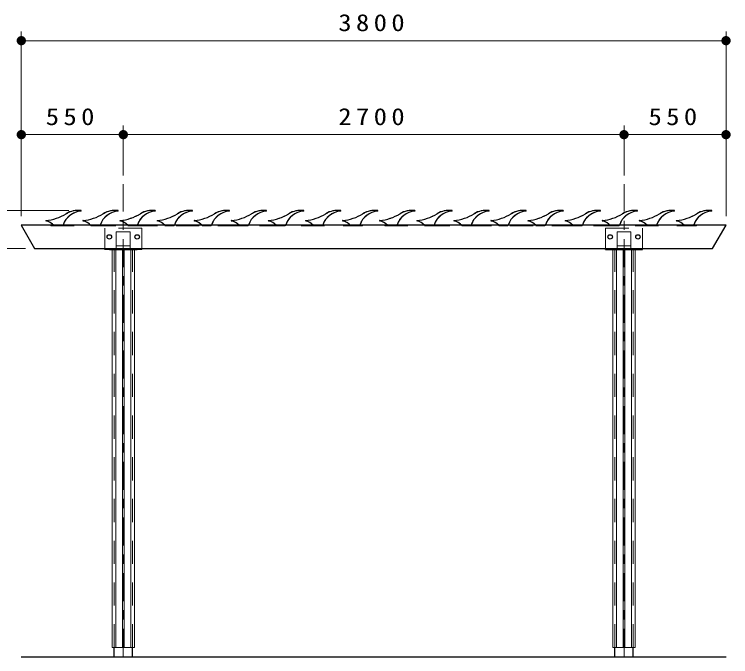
# Model space of a CAD drawing. Units: millimetres on the paper, with parts at other scales. Extents: x -385 to 0, y -10 to 267.
# Drawn here: x -309.9 to -232.7, y 66.4 to 135.7 of the extents above; entities that cross this region are included whole.
import ezdxf

# ---------------------------------------------------------------- set-up
doc = ezdxf.new("R2010")
doc.units = ezdxf.units.MM
doc.linetypes.add('USER1', pattern=[4.5, 2.5, -2])
doc.linetypes.add('USER2', pattern=[6, 3, -1, 1, -1])
doc.layers.add('LY_1', color=7, linetype='Continuous', lineweight=25)
doc.styles.add('ＭＳ ゴシック', font='')
doc.styles.get('ＭＳ ゴシック').set_extended_font_data('MS Gothic')

# ---------------------------------------------------------------- blocks, each defined once
blk = doc.blocks.new('filled_dot')
at = {"color": 0, "linetype": 'Continuous', "lineweight": -2, "const_width": 1.25}
blk.add_lwpolyline([(-0.625, 0, 1), (0.625, 0, 1)], format="xyb", close=True, dxfattribs=at)

msp = doc.modelspace()

# ---------------------------------------------------------------- linework, layer by layer
at = {"layer": 'LY_1', "lineweight": 13}
for p, q in [((-309.177, 113.921), (-309.177, 133.824)), ((-233.177, 113.921), (-233.177, 133.824)), ((-309.177, 132.824), (-233.177, 132.824)), ((-298.177, 118.308), (-298.177, 123.693)), ((-244.177, 118.308), (-244.177, 123.693)), ((-309.177, 122.693), (-298.177, 122.693)), ((-298.177, 122.693), (-244.177, 122.693)), ((-244.177, 122.693), (-233.177, 122.693)), ((-304.061, 114.521), (-328.586, 114.521)), ((-308.734, 110.421), (-318.586, 110.421)), ((-299.375, 67.421), (-299.375, 110.301)), ((-298.975, 67.421), (-298.975, 110.301)), ((-298.275, 67.421), (-298.275, 110.301)), ((-298.075, 67.421), (-298.075, 110.301)), ((-297.375, 67.421), (-297.375, 110.301)), ((-296.979, 67.421), (-296.979, 110.301)), ((-245.375, 67.421), (-245.375, 110.301)), ((-244.975, 67.421), (-244.975, 110.301)), ((-244.275, 67.421), (-244.275, 110.301)), ((-244.075, 67.421), (-244.075, 110.301)), ((-243.375, 67.421), (-243.375, 110.301)), ((-242.979, 67.421), (-242.979, 110.301)), ((-296.979, 67.421), (-299.375, 67.421)), ((-242.979, 67.421), (-245.375, 67.421))]:
    msp.add_line(p, q, dxfattribs=at)
at = {"layer": 'LY_1', "color": 2, "linetype": 'USER2', "lineweight": 13}
for p, q in [((-298.177, 66.421), (-298.177, 117.369)), ((-244.177, 66.421), (-244.177, 117.369))]:
    msp.add_line(p, q, dxfattribs=at)
at = {"layer": 'LY_1', "color": 190, "linetype": 'USER1', "lineweight": 13}
for p, q in [((-305.977, 112.857), (-305.977, 112.921)), ((-305.977, 112.857), (-272.377, 112.857)), ((-272.377, 112.857), (-272.377, 112.921)), ((-269.977, 112.857), (-269.977, 112.921)), ((-269.977, 112.857), (-236.377, 112.857)), ((-236.377, 112.857), (-236.377, 112.921))]:
    msp.add_line(p, q, dxfattribs=at)
at = {"layer": 'LY_1', "color": 4, "linetype": 'USER1', "lineweight": 13}
for p, q in [((-305.659, 112.921), (-304.707, 112.921)), ((-301.659, 112.921), (-300.707, 112.921)), ((-297.659, 112.921), (-296.707, 112.921)), ((-293.659, 112.921), (-292.707, 112.921)), ((-289.659, 112.921), (-288.707, 112.921)), ((-285.659, 112.921), (-284.707, 112.921)), ((-281.659, 112.921), (-280.707, 112.921)), ((-277.659, 112.921), (-276.707, 112.921)), ((-273.659, 112.921), (-272.707, 112.921)), ((-269.659, 112.921), (-268.707, 112.921)), ((-265.659, 112.921), (-264.707, 112.921)), ((-261.659, 112.921), (-260.707, 112.921)), ((-257.659, 112.921), (-256.707, 112.921)), ((-253.659, 112.921), (-252.707, 112.921)), ((-249.659, 112.921), (-248.707, 112.921)), ((-245.659, 112.921), (-244.707, 112.921)), ((-241.659, 112.921), (-240.707, 112.921)), ((-237.659, 112.921), (-236.707, 112.921))]:
    msp.add_line(p, q, dxfattribs=at)
at = {"layer": 'LY_1', "color": 4}
for p, q in [((-305.659, 112.911), (-304.707, 112.911)), ((-301.659, 112.911), (-300.707, 112.911)), ((-297.659, 112.911), (-296.707, 112.911)), ((-293.659, 112.911), (-292.707, 112.911)), ((-289.659, 112.911), (-288.707, 112.911)), ((-285.659, 112.911), (-284.707, 112.911)), ((-281.659, 112.911), (-280.707, 112.911)), ((-277.659, 112.911), (-276.707, 112.911)), ((-273.659, 112.911), (-272.707, 112.911)), ((-269.659, 112.911), (-268.707, 112.911)), ((-265.659, 112.911), (-264.707, 112.911)), ((-261.659, 112.911), (-260.707, 112.911)), ((-257.659, 112.911), (-256.707, 112.911)), ((-253.659, 112.911), (-252.707, 112.911)), ((-249.659, 112.911), (-248.707, 112.911)), ((-245.659, 112.911), (-244.707, 112.911)), ((-241.659, 112.911), (-240.707, 112.911)), ((-237.659, 112.911), (-236.707, 112.911))]:
    msp.add_line(p, q, dxfattribs=at)
at = {"layer": 'LY_1', "linetype": 'USER1', "lineweight": 13}
for p, q in [((-296.177, 112.621), (-300.177, 112.621)), ((-300.177, 110.421), (-300.177, 112.621)), ((-297.427, 112.221), (-298.927, 112.221)), ((-298.927, 110.301), (-298.927, 112.221)), ((-297.427, 110.301), (-297.427, 112.221)), ((-296.177, 110.421), (-296.177, 112.621)), ((-246.177, 110.421), (-246.177, 112.621)), ((-246.177, 112.621), (-242.177, 112.621)), ((-244.927, 110.301), (-244.927, 112.221)), ((-244.927, 112.221), (-243.427, 112.221)), ((-243.427, 110.301), (-243.427, 112.221)), ((-242.177, 110.421), (-242.177, 112.621)), ((-297.427, 110.721), (-298.927, 110.721)), ((-244.927, 110.721), (-243.427, 110.721)), ((-299.177, 67.421), (-299.177, 110.301)), ((-297.177, 67.421), (-297.177, 110.301)), ((-245.177, 67.421), (-245.177, 110.301)), ((-243.177, 67.421), (-243.177, 110.301))]:
    msp.add_line(p, q, dxfattribs=at)
at = {"layer": 'LY_1'}
for p, q in [((-300.177, 110.301), (-300.177, 110.421)), ((-296.177, 110.301), (-300.177, 110.301)), ((-299.677, 110.301), (-296.677, 110.301)), ((-296.177, 110.301), (-296.177, 110.421)), ((-246.177, 110.301), (-246.177, 110.421)), ((-246.177, 110.301), (-242.177, 110.301)), ((-242.177, 110.301), (-242.177, 110.421)), ((-299.177, 66.421), (-299.177, 67.421)), ((-297.177, 66.421), (-297.177, 67.421)), ((-245.177, 66.421), (-245.177, 67.421)), ((-243.177, 66.421), (-243.177, 67.421)), ((-309.177, 66.421), (-233.177, 66.421))]:
    msp.add_line(p, q, dxfattribs=at)
msp.add_lwpolyline([(-309.177, 112.921), (-307.734, 110.421), (-234.621, 110.421), (-233.177, 112.921)], close=True, dxfattribs=at)
for centre in [(-299.677, 111.671), (-296.677, 111.671), (-245.677, 111.671), (-242.677, 111.671)]:
    msp.add_circle(centre, 0.24, dxfattribs=at)
at = {"layer": 'LY_1', "color": 4, "linetype": 'USER1', "lineweight": 13}
for centre, radius, start, end in [((-302.574, 112.276), 2.2, 94.35776, 162.19171), ((-303.061, 112.121), 2.4, 82.30635, 121.88041), ((-302.742, 114.485), 0.015, 274.35776, 82.30635), ((-298.574, 112.276), 2.2, 94.35776, 162.19171), ((-299.061, 112.121), 2.4, 82.30635, 121.88041), ((-298.742, 114.485), 0.015, 274.35776, 82.30635), ((-294.574, 112.276), 2.2, 94.35776, 162.19171), ((-295.061, 112.121), 2.4, 82.30635, 121.88041), ((-294.742, 114.485), 0.015, 274.35776, 82.30635), ((-290.574, 112.276), 2.2, 94.35776, 162.19171), ((-291.061, 112.121), 2.4, 82.30635, 121.88041), ((-290.742, 114.485), 0.015, 274.35776, 82.30635), ((-286.574, 112.276), 2.2, 94.35776, 162.19171), ((-287.061, 112.121), 2.4, 82.30635, 121.88041), ((-286.742, 114.485), 0.015, 274.35776, 82.30635), ((-282.574, 112.276), 2.2, 94.35776, 162.19171), ((-283.061, 112.121), 2.4, 82.30635, 121.88041), ((-282.742, 114.485), 0.015, 274.35776, 82.30635), ((-278.574, 112.276), 2.2, 94.35776, 162.19171), ((-279.061, 112.121), 2.4, 82.30635, 121.88041), ((-278.742, 114.485), 0.015, 274.35776, 82.30635), ((-274.574, 112.276), 2.2, 94.35776, 162.19171), ((-275.061, 112.121), 2.4, 82.30635, 121.88041), ((-274.742, 114.485), 0.015, 274.35776, 82.30635), ((-270.574, 112.276), 2.2, 94.35776, 162.19171), ((-271.061, 112.121), 2.4, 82.30635, 121.88041), ((-270.742, 114.485), 0.015, 274.35776, 82.30635), ((-266.574, 112.276), 2.2, 94.35776, 162.19171), ((-267.061, 112.121), 2.4, 82.30635, 121.88041), ((-266.742, 114.485), 0.015, 274.35776, 82.30635), ((-262.574, 112.276), 2.2, 94.35776, 162.19171), ((-263.061, 112.121), 2.4, 82.30635, 121.88041), ((-262.742, 114.485), 0.015, 274.35776, 82.30635), ((-258.574, 112.276), 2.2, 94.35776, 162.19171), ((-259.061, 112.121), 2.4, 82.30635, 121.88041), ((-258.742, 114.485), 0.015, 274.35776, 82.30635), ((-254.574, 112.276), 2.2, 94.35776, 162.19171), ((-255.061, 112.121), 2.4, 82.30635, 121.88041), ((-254.742, 114.485), 0.015, 274.35776, 82.30635), ((-250.574, 112.276), 2.2, 94.35776, 162.19171), ((-251.061, 112.121), 2.4, 82.30635, 121.88041), ((-250.742, 114.485), 0.015, 274.35776, 82.30635), ((-246.574, 112.276), 2.2, 94.35776, 162.19171), ((-247.061, 112.121), 2.4, 82.30635, 121.88041), ((-246.742, 114.485), 0.015, 274.35776, 82.30635), ((-242.574, 112.276), 2.2, 94.35776, 162.19171), ((-243.061, 112.121), 2.4, 82.30635, 121.88041), ((-242.742, 114.485), 0.015, 274.35776, 82.30635), ((-238.574, 112.276), 2.2, 94.35776, 162.19171), ((-239.061, 112.121), 2.4, 82.30635, 121.88041), ((-238.742, 114.485), 0.015, 274.35776, 82.30635), ((-234.574, 112.276), 2.2, 94.35776, 162.19171), ((-235.061, 112.121), 2.4, 82.30635, 121.88041), ((-234.742, 114.485), 0.015, 274.35776, 82.30635), ((-306.97, 118.405), 5, 275.2352, 301.88041), ((-302.97, 118.405), 5, 275.2352, 301.88041), ((-298.97, 118.405), 5, 275.2352, 301.88041), ((-294.97, 118.405), 5, 275.2352, 301.88041), ((-290.97, 118.405), 5, 275.2352, 301.88041), ((-286.97, 118.405), 5, 275.2352, 301.88041), ((-282.97, 118.405), 5, 275.2352, 301.88041), ((-278.97, 118.405), 5, 275.2352, 301.88041), ((-274.97, 118.405), 5, 275.2352, 301.88041), ((-270.97, 118.405), 5, 275.2352, 301.88041), ((-266.97, 118.405), 5, 275.2352, 301.88041), ((-262.97, 118.405), 5, 275.2352, 301.88041), ((-258.97, 118.405), 5, 275.2352, 301.88041), ((-254.97, 118.405), 5, 275.2352, 301.88041), ((-250.97, 118.405), 5, 275.2352, 301.88041), ((-246.97, 118.405), 5, 275.2352, 301.88041), ((-242.97, 118.405), 5, 275.2352, 301.88041), ((-238.97, 118.405), 5, 275.2352, 301.88041), ((-306.512, 113.411), 0.015, 95.2352, 260.5565), ((-306.744, 112.015), 1.4, 41.07659, 80.5565), ((-305.659, 112.961), 0.04, 221.07659, 270), ((-304.707, 112.961), 0.04, 270, 342.19171), ((-302.512, 113.411), 0.015, 95.2352, 260.5565), ((-302.744, 112.015), 1.4, 41.07659, 80.5565), ((-301.659, 112.961), 0.04, 221.07659, 270), ((-300.707, 112.961), 0.04, 270, 342.19171), ((-298.512, 113.411), 0.015, 95.2352, 260.5565), ((-298.744, 112.015), 1.4, 41.07659, 80.5565), ((-297.659, 112.961), 0.04, 221.07659, 270), ((-296.707, 112.961), 0.04, 270, 342.19171), ((-294.512, 113.411), 0.015, 95.2352, 260.5565), ((-294.744, 112.015), 1.4, 41.07659, 80.5565), ((-293.659, 112.961), 0.04, 221.07659, 270), ((-292.707, 112.961), 0.04, 270, 342.19171), ((-290.512, 113.411), 0.015, 95.2352, 260.5565), ((-290.744, 112.015), 1.4, 41.07659, 80.5565), ((-289.659, 112.961), 0.04, 221.07659, 270), ((-288.707, 112.961), 0.04, 270, 342.19171), ((-286.512, 113.411), 0.015, 95.2352, 260.5565), ((-286.744, 112.015), 1.4, 41.07659, 80.5565), ((-285.659, 112.961), 0.04, 221.07659, 270), ((-284.707, 112.961), 0.04, 270, 342.19171), ((-282.512, 113.411), 0.015, 95.2352, 260.5565), ((-282.744, 112.015), 1.4, 41.07659, 80.5565), ((-281.659, 112.961), 0.04, 221.07659, 270), ((-280.707, 112.961), 0.04, 270, 342.19171), ((-278.512, 113.411), 0.015, 95.2352, 260.5565), ((-278.744, 112.015), 1.4, 41.07659, 80.5565), ((-277.659, 112.961), 0.04, 221.07659, 270), ((-276.707, 112.961), 0.04, 270, 342.19171), ((-274.512, 113.411), 0.015, 95.2352, 260.5565), ((-274.744, 112.015), 1.4, 41.07659, 80.5565), ((-273.659, 112.961), 0.04, 221.07659, 270), ((-272.707, 112.961), 0.04, 270, 342.19171), ((-270.512, 113.411), 0.015, 95.2352, 260.5565), ((-270.744, 112.015), 1.4, 41.07659, 80.5565), ((-269.659, 112.961), 0.04, 221.07659, 270), ((-268.707, 112.961), 0.04, 270, 342.19171), ((-266.512, 113.411), 0.015, 95.2352, 260.5565), ((-266.744, 112.015), 1.4, 41.07659, 80.5565), ((-265.659, 112.961), 0.04, 221.07659, 270), ((-264.707, 112.961), 0.04, 270, 342.19171), ((-262.512, 113.411), 0.015, 95.2352, 260.5565), ((-262.744, 112.015), 1.4, 41.07659, 80.5565), ((-261.659, 112.961), 0.04, 221.07659, 270), ((-260.707, 112.961), 0.04, 270, 342.19171), ((-258.512, 113.411), 0.015, 95.2352, 260.5565), ((-258.744, 112.015), 1.4, 41.07659, 80.5565), ((-257.659, 112.961), 0.04, 221.07659, 270), ((-256.707, 112.961), 0.04, 270, 342.19171), ((-254.512, 113.411), 0.015, 95.2352, 260.5565), ((-254.744, 112.015), 1.4, 41.07659, 80.5565), ((-253.659, 112.961), 0.04, 221.07659, 270), ((-252.707, 112.961), 0.04, 270, 342.19171), ((-250.512, 113.411), 0.015, 95.2352, 260.5565), ((-250.744, 112.015), 1.4, 41.07659, 80.5565), ((-249.659, 112.961), 0.04, 221.07659, 270), ((-248.707, 112.961), 0.04, 270, 342.19171), ((-246.512, 113.411), 0.015, 95.2352, 260.5565), ((-246.744, 112.015), 1.4, 41.07659, 80.5565), ((-245.659, 112.961), 0.04, 221.07659, 270), ((-244.707, 112.961), 0.04, 270, 342.19171), ((-242.512, 113.411), 0.015, 95.2352, 260.5565), ((-242.744, 112.015), 1.4, 41.07659, 80.5565), ((-241.659, 112.961), 0.04, 221.07659, 270), ((-240.707, 112.961), 0.04, 270, 342.19171), ((-238.512, 113.411), 0.015, 95.2352, 260.5565), ((-238.744, 112.015), 1.4, 41.07659, 80.5565), ((-237.659, 112.961), 0.04, 221.07659, 270), ((-236.707, 112.961), 0.04, 270, 342.19171)]:
    msp.add_arc(centre, radius, start, end, dxfattribs=at)
at = {"layer": 'LY_1', "color": 4}
for centre, radius, start, end in [((-302.574, 112.276), 2.19, 94.35776, 162.19171), ((-303.061, 112.121), 2.41, 82.30635, 121.88041), ((-302.742, 114.485), 0.025, 274.35776, 82.30635), ((-298.574, 112.276), 2.19, 94.35776, 162.19171), ((-299.061, 112.121), 2.41, 82.30635, 121.88041), ((-298.742, 114.485), 0.025, 274.35776, 82.30635), ((-294.574, 112.276), 2.19, 94.35776, 162.19171), ((-295.061, 112.121), 2.41, 82.30635, 121.88041), ((-294.742, 114.485), 0.025, 274.35776, 82.30635), ((-290.574, 112.276), 2.19, 94.35776, 162.19171), ((-291.061, 112.121), 2.41, 82.30635, 121.88041), ((-290.742, 114.485), 0.025, 274.35776, 82.30635), ((-286.574, 112.276), 2.19, 94.35776, 162.19171), ((-287.061, 112.121), 2.41, 82.30635, 121.88041), ((-286.742, 114.485), 0.025, 274.35776, 82.30635), ((-282.574, 112.276), 2.19, 94.35776, 162.19171), ((-283.061, 112.121), 2.41, 82.30635, 121.88041), ((-282.742, 114.485), 0.025, 274.35776, 82.30635), ((-278.574, 112.276), 2.19, 94.35776, 162.19171), ((-279.061, 112.121), 2.41, 82.30635, 121.88041), ((-278.742, 114.485), 0.025, 274.35776, 82.30635), ((-274.574, 112.276), 2.19, 94.35776, 162.19171), ((-275.061, 112.121), 2.41, 82.30635, 121.88041), ((-274.742, 114.485), 0.025, 274.35776, 82.30635), ((-270.574, 112.276), 2.19, 94.35776, 162.19171), ((-271.061, 112.121), 2.41, 82.30635, 121.88041), ((-270.742, 114.485), 0.025, 274.35776, 82.30635), ((-266.574, 112.276), 2.19, 94.35776, 162.19171), ((-267.061, 112.121), 2.41, 82.30635, 121.88041), ((-266.742, 114.485), 0.025, 274.35776, 82.30635), ((-262.574, 112.276), 2.19, 94.35776, 162.19171), ((-263.061, 112.121), 2.41, 82.30635, 121.88041), ((-262.742, 114.485), 0.025, 274.35776, 82.30635), ((-258.574, 112.276), 2.19, 94.35776, 162.19171), ((-259.061, 112.121), 2.41, 82.30635, 121.88041), ((-258.742, 114.485), 0.025, 274.35776, 82.30635), ((-254.574, 112.276), 2.19, 94.35776, 162.19171), ((-255.061, 112.121), 2.41, 82.30635, 121.88041), ((-254.742, 114.485), 0.025, 274.35776, 82.30635), ((-250.574, 112.276), 2.19, 94.35776, 162.19171), ((-251.061, 112.121), 2.41, 82.30635, 121.88041), ((-250.742, 114.485), 0.025, 274.35776, 82.30635), ((-246.574, 112.276), 2.19, 94.35776, 162.19171), ((-247.061, 112.121), 2.41, 82.30635, 121.88041), ((-246.742, 114.485), 0.025, 274.35776, 82.30635), ((-242.574, 112.276), 2.19, 94.35776, 162.19171), ((-243.061, 112.121), 2.41, 82.30635, 121.88041), ((-242.742, 114.485), 0.025, 274.35776, 82.30635), ((-238.574, 112.276), 2.19, 94.35776, 162.19171), ((-239.061, 112.121), 2.41, 82.30635, 121.88041), ((-238.742, 114.485), 0.025, 274.35776, 82.30635), ((-234.574, 112.276), 2.19, 94.35776, 162.19171), ((-235.061, 112.121), 2.41, 82.30635, 121.88041), ((-234.742, 114.485), 0.025, 274.35776, 82.30635), ((-306.97, 118.405), 4.99, 275.2352, 301.88041), ((-302.97, 118.405), 4.99, 275.2352, 301.88041), ((-298.97, 118.405), 4.99, 275.2352, 301.88041), ((-294.97, 118.405), 4.99, 275.2352, 301.88041), ((-290.97, 118.405), 4.99, 275.2352, 301.88041), ((-286.97, 118.405), 4.99, 275.2352, 301.88041), ((-282.97, 118.405), 4.99, 275.2352, 301.88041), ((-278.97, 118.405), 4.99, 275.2352, 301.88041), ((-274.97, 118.405), 4.99, 275.2352, 301.88041), ((-270.97, 118.405), 4.99, 275.2352, 301.88041), ((-266.97, 118.405), 4.99, 275.2352, 301.88041), ((-262.97, 118.405), 4.99, 275.2352, 301.88041), ((-258.97, 118.405), 4.99, 275.2352, 301.88041), ((-254.97, 118.405), 4.99, 275.2352, 301.88041), ((-250.97, 118.405), 4.99, 275.2352, 301.88041), ((-246.97, 118.405), 4.99, 275.2352, 301.88041), ((-242.97, 118.405), 4.99, 275.2352, 301.88041), ((-238.97, 118.405), 4.99, 275.2352, 301.88041), ((-306.512, 113.411), 0.025, 95.2352, 260.5565), ((-306.744, 112.015), 1.39, 41.07659, 80.5565), ((-305.659, 112.961), 0.05, 221.07659, 270), ((-304.707, 112.961), 0.05, 270, 342.19171), ((-302.512, 113.411), 0.025, 95.2352, 260.5565), ((-302.744, 112.015), 1.39, 41.07659, 80.5565), ((-301.659, 112.961), 0.05, 221.07659, 270), ((-300.707, 112.961), 0.05, 270, 342.19171), ((-298.512, 113.411), 0.025, 95.2352, 260.5565), ((-298.744, 112.015), 1.39, 41.07659, 80.5565), ((-297.659, 112.961), 0.05, 221.07659, 270), ((-296.707, 112.961), 0.05, 270, 342.19171), ((-294.512, 113.411), 0.025, 95.2352, 260.5565), ((-294.744, 112.015), 1.39, 41.07659, 80.5565), ((-293.659, 112.961), 0.05, 221.07659, 270), ((-292.707, 112.961), 0.05, 270, 342.19171), ((-290.512, 113.411), 0.025, 95.2352, 260.5565), ((-290.744, 112.015), 1.39, 41.07659, 80.5565), ((-289.659, 112.961), 0.05, 221.07659, 270), ((-288.707, 112.961), 0.05, 270, 342.19171), ((-286.512, 113.411), 0.025, 95.2352, 260.5565), ((-286.744, 112.015), 1.39, 41.07659, 80.5565), ((-285.659, 112.961), 0.05, 221.07659, 270), ((-284.707, 112.961), 0.05, 270, 342.19171), ((-282.512, 113.411), 0.025, 95.2352, 260.5565), ((-282.744, 112.015), 1.39, 41.07659, 80.5565), ((-281.659, 112.961), 0.05, 221.07659, 270), ((-280.707, 112.961), 0.05, 270, 342.19171), ((-278.512, 113.411), 0.025, 95.2352, 260.5565), ((-278.744, 112.015), 1.39, 41.07659, 80.5565), ((-277.659, 112.961), 0.05, 221.07659, 270), ((-276.707, 112.961), 0.05, 270, 342.19171), ((-274.512, 113.411), 0.025, 95.2352, 260.5565), ((-274.744, 112.015), 1.39, 41.07659, 80.5565), ((-273.659, 112.961), 0.05, 221.07659, 270), ((-272.707, 112.961), 0.05, 270, 342.19171), ((-270.512, 113.411), 0.025, 95.2352, 260.5565), ((-270.744, 112.015), 1.39, 41.07659, 80.5565), ((-269.659, 112.961), 0.05, 221.07659, 270), ((-268.707, 112.961), 0.05, 270, 342.19171), ((-266.512, 113.411), 0.025, 95.2352, 260.5565), ((-266.744, 112.015), 1.39, 41.07659, 80.5565), ((-265.659, 112.961), 0.05, 221.07659, 270), ((-264.707, 112.961), 0.05, 270, 342.19171), ((-262.512, 113.411), 0.025, 95.2352, 260.5565), ((-262.744, 112.015), 1.39, 41.07659, 80.5565), ((-261.659, 112.961), 0.05, 221.07659, 270), ((-260.707, 112.961), 0.05, 270, 342.19171), ((-258.512, 113.411), 0.025, 95.2352, 260.5565), ((-258.744, 112.015), 1.39, 41.07659, 80.5565), ((-257.659, 112.961), 0.05, 221.07659, 270), ((-256.707, 112.961), 0.05, 270, 342.19171), ((-254.512, 113.411), 0.025, 95.2352, 260.5565), ((-254.744, 112.015), 1.39, 41.07659, 80.5565), ((-253.659, 112.961), 0.05, 221.07659, 270), ((-252.707, 112.961), 0.05, 270, 342.19171), ((-250.512, 113.411), 0.025, 95.2352, 260.5565), ((-250.744, 112.015), 1.39, 41.07659, 80.5565), ((-249.659, 112.961), 0.05, 221.07659, 270), ((-248.707, 112.961), 0.05, 270, 342.19171), ((-246.512, 113.411), 0.025, 95.2352, 260.5565), ((-246.744, 112.015), 1.39, 41.07659, 80.5565), ((-245.659, 112.961), 0.05, 221.07659, 270), ((-244.707, 112.961), 0.05, 270, 342.19171), ((-242.512, 113.411), 0.025, 95.2352, 260.5565), ((-242.744, 112.015), 1.39, 41.07659, 80.5565), ((-241.659, 112.961), 0.05, 221.07659, 270), ((-240.707, 112.961), 0.05, 270, 342.19171), ((-238.512, 113.411), 0.025, 95.2352, 260.5565), ((-238.744, 112.015), 1.39, 41.07659, 80.5565), ((-237.659, 112.961), 0.05, 221.07659, 270), ((-236.707, 112.961), 0.05, 270, 342.19171)]:
    msp.add_arc(centre, radius, start, end, dxfattribs=at)

# ---------------------------------------------------------------- block references
at = {"layer": 'LY_1', "lineweight": 13, "xscale": 0.4, "yscale": 0.4}
for p in [(-309.177, 132.824), (-309.177, 122.693), (-298.177, 122.693), (-244.177, 122.693)]:
    msp.add_blockref('filled_dot', p, dxfattribs=at)
at = {"layer": 'LY_1', "lineweight": 13, "xscale": 0.4, "yscale": 0.4, "rotation": 180}
for p in [(-233.177, 132.824), (-298.177, 122.693), (-244.177, 122.693), (-233.177, 122.693)]:
    msp.add_blockref('filled_dot', p, dxfattribs=at)

# ---------------------------------------------------------------- texts
at = {"layer": 'LY_1', "char_height": 1.833, "attachment_point": 8, "style": 'ＭＳ ゴシック'}
for s, insert in [('\\T1.33;\\W1.15;3800', (-271.177, 133.824)), ('\\T1.33;\\W1.15;550', (-303.677, 123.693)), ('\\T1.33;\\W1.15;2700', (-271.177, 123.693)), ('\\T1.33;\\W1.15;550', (-238.677, 123.693))]:
    msp.add_mtext(s, dxfattribs=dict(at, insert=insert))

doc.saveas('drawing.dxf')
